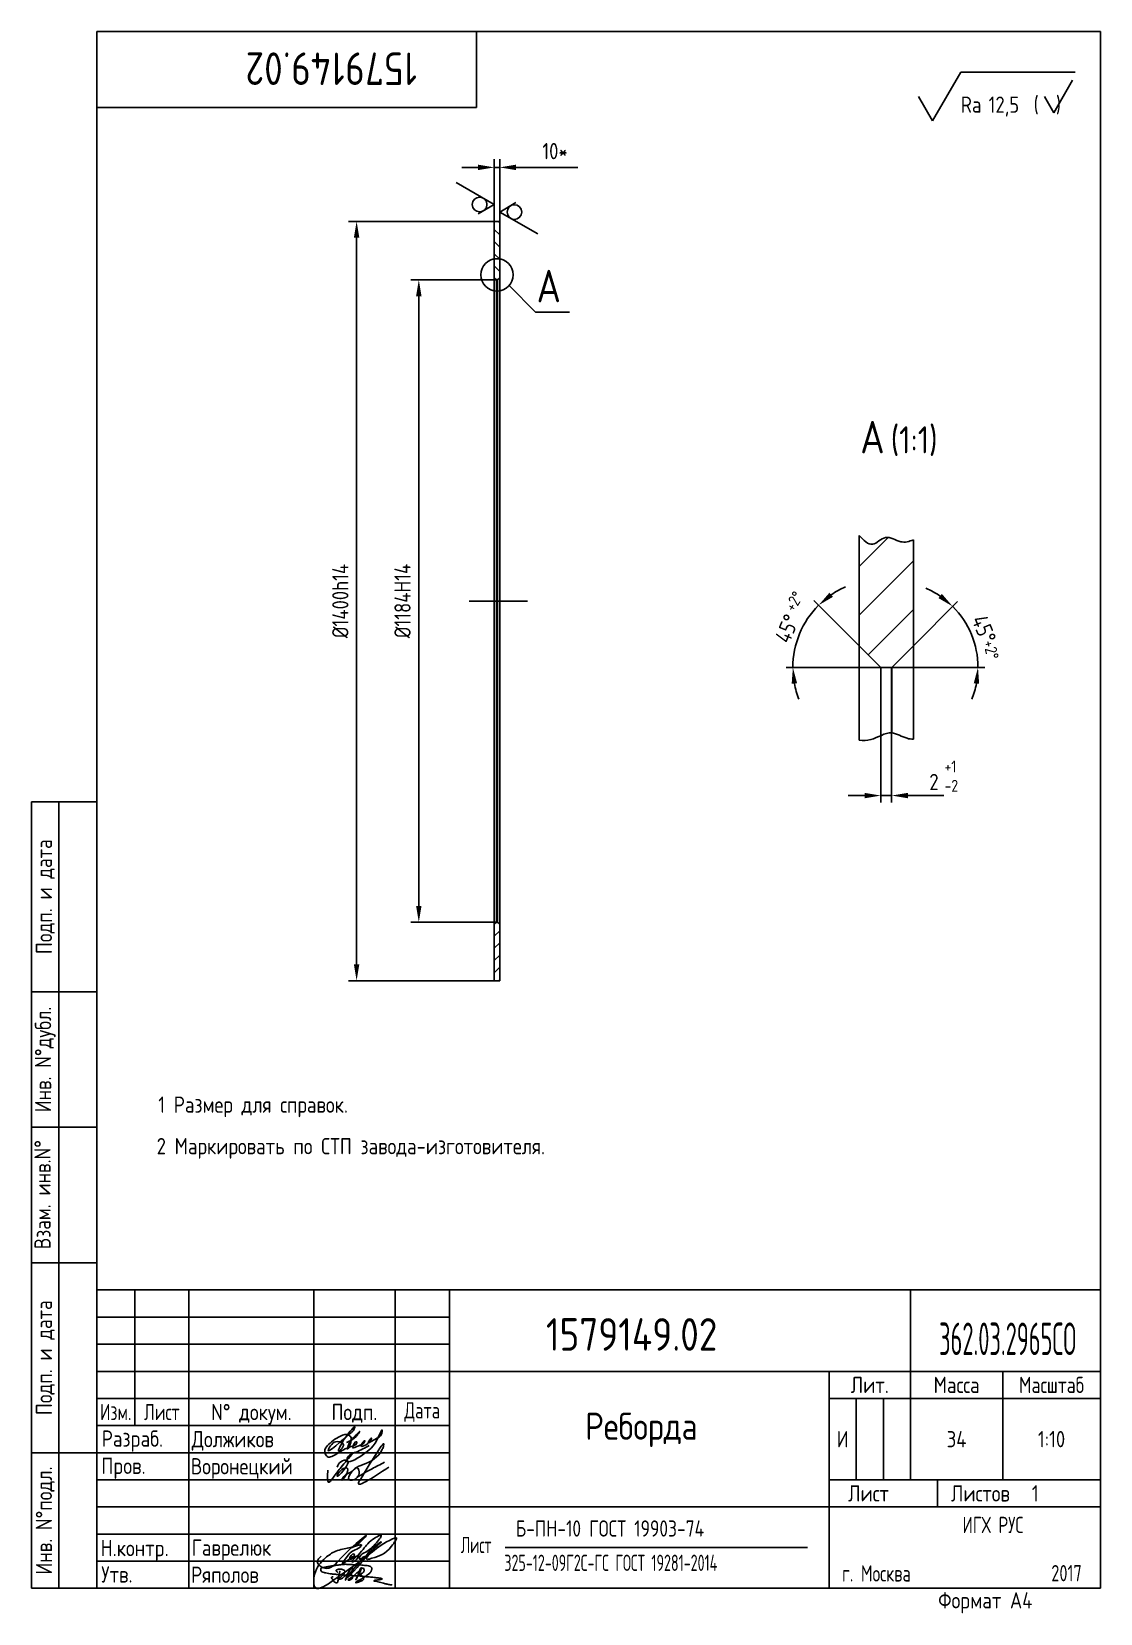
# Paper-space layout 'A4_MCad' of a CAD drawing. Header units: millimetres. Extents: x 8 to 205, y 0 to 292.
# The model-space entities are those that its viewports show. They can reach past a viewport. Long polylines and large blocks are cut down to what shows.
import ezdxf
from ezdxf.enums import TextEntityAlignment as Align

# ---------------------------------------------------------------- set-up
doc = ezdxf.new("R2010")
doc.units = ezdxf.units.MM
doc.linetypes.add('CENTER', pattern=[50.8, 31.75, -6.35, 6.35, -6.35])
for name, color, linetype in [('Bord', 1, 'Continuous'), ('Cen', 5, 'CENTER'), ('Con', 6, 'Continuous'), ('Cont', 6, 'Continuous'), ('Dim', 7, 'Continuous'), ('Hatch', 2, 'Continuous'), ('Text', 3, 'Continuous'), ('Textb', 6, 'Continuous')]:
    doc.layers.add(name, color=color, linetype=linetype)
doc.layers.get('Defpoints').off()
doc.styles.add('Style1', font='romans.shx', dxfattribs={"width": 0.8})
doc.dimstyles.new('Lin', dxfattribs={"dimtxt": 3, "dimasz": 3, "dimexe": 1.25, "dimexo": 0, "dimgap": 1, "dimtad": 1, "dimdec": 3, "dimtxsty": 'Style1', "dimcen": 2.5, "dimclrt": 3, "dimadec": 0, "dimazin": 0, "dimtfac": 1, "dimtdec": 3, "dimtmove": 0, "dimatfit": 3, "dimldrblk": 'DOT', "dimfxl": 1, "dimarcsym": 0})
doc.dimstyles.new('LIN 10', dxfattribs={"dimscale": 10, "dimtxt": 3, "dimasz": 3, "dimexe": 1.5, "dimexo": 0, "dimgap": 1.5, "dimtad": 1, "dimdec": 0, "dimrnd": 1, "dimdsep": 46, "dimtxsty": 'Style1', "dimcen": 0, "dimdle": 2, "dimclrd": 256, "dimclrt": 3, "dimadec": 0, "dimazin": 0, "dimtfac": 0.666667, "dimtdec": 0, "dimtmove": 0, "dimatfit": 2, "dimfxl": 1, "dimtvp": 0.833333, "dimtolj": 1, "dimtzin": 0, "dimarcsym": 0})

# ---------------------------------------------------------------- blocks, each defined once
blk = doc.blocks.new('A4')
at = {"layer": 'Bord'}
for p, q in [((20, 55), (85, 55)), ((20, 50), (85, 50)), ((20, 45), (85, 45)), ((160, 40), (160, 25)), ((165, 40), (165, 25)), ((20, 30), (85, 30)), ((20, 25), (85, 25)), ((20, 20), (85, 20)), ((20, 15), (85, 15)), ((20, 10), (85, 10))]:
    blk.add_line(p, q, dxfattribs=at)
at = {"layer": 'Cont'}
for p, q in [((205, 292), (20, 292)), ((20, 292), (20, 5)), ((90, 278), (90, 292)), ((205, 292), (205, 5)), ((20, 278), (90, 278)), ((8, 5), (8, 150)), ((8, 150), (20, 150)), ((13, 5), (13, 150)), ((8, 115), (20, 115)), ((20, 90), (8, 90)), ((20, 65), (8, 65)), ((205, 60), (20, 60)), ((20, 60), (205, 60)), ((27, 60), (27, 35)), ((37, 60), (37, 5)), ((60, 5), (60, 60)), ((75, 60), (75, 5)), ((85, 5), (85, 60)), ((170, 60), (170, 25)), ((85, 45), (205, 45)), ((155, 5), (155, 45)), ((187, 25), (187, 45)), ((20, 40), (85, 40)), ((205, 40), (155, 40)), ((85, 35), (20, 35)), ((20, 30), (8, 30)), ((155, 25), (205, 25)), ((175, 25), (175, 20)), ((205, 20), (85, 20)), ((20, 5), (8, 5)), ((205, 5), (20, 5))]:
    blk.add_line(p, q, dxfattribs=at)
at = {"layer": 'Text', "style": 'Style1', "width": 0.8}
for s, p in [('Подп. и дата', (10.5, 132.5)), ('Инв. N%%dдубл.', (10.5, 102.5)), ('Взам. инв.N%%d ', (10, 78.38)), ('Подп. и дата', (10.5, 47.5)), ('Инв. N%%dподл.', (10.5, 17.5))]:
    blk.add_text(s, height=3, rotation=90, dxfattribs=at).set_placement(p, align=Align.MIDDLE)
at = {"layer": 'Text', "style": 'Style1'}
for s, width, p in [('Лит.', 0.8, (162.5, 42.5)), ('Масса', 0.8, (178.5, 42.5)), ('Масштаб', 0.75, (196, 42.5)), ('Изм.', 0.7, (23.5, 37.5)), ('Лист', 0.7, (32, 37.5)), ('N%%d докум.', 0.8, (48.5, 37.5)), ('Подп.', 0.8, (67.5, 37.5)), ('Лист', 0.8, (162.27, 22.5)), ('Листов', 0.8, (182.9, 22.5))]:
    blk.add_text(s, height=3, dxfattribs=dict(at, width=width)).set_placement(p, align=Align.MIDDLE_CENTER)
at = {"layer": 'Text', "style": 'Style1', "width": 0.7}
for s, p in [('Дата', (80, 37.5)), ('ИГХ РУС', (185.2, 16.69))]:
    blk.add_text(s, height=3, dxfattribs=at).set_placement(p, align=Align.MIDDLE)
at = {"layer": 'Text', "style": 'Style1'}
for s, width, p in [('Разpаб.', 0.8, (20.92, 31.1)), ('Пpов.', 0.8, (20.84, 26.08)), ('Н.контp.', 0.8, (20.73, 10.92)), ('Утв.', 0.8, (20.84, 6.06)), ('г. Москва', 0.7, (157.39, 6.25)), ('Фоpмат А4', 0.8, (175.11, 1.29))]:
    blk.add_text(s, height=3, dxfattribs=dict(at, width=width)).set_placement(p)
for tag, p, width in [('ФИО', (39, 31), 0.8), ('ФИО', (39, 26), 0.8), ('ГОСТ_СОРТАМЕНТА', (98.19, 14), 0.8), ('ФИО', (39, 11), 0.8), ('ФИО', (39, 6), 0.8), ('200', (192.85, 6.29), 0.7)]:
    blk.add_attdef(tag, p, '', height=3, dxfattribs=dict(at, width=width))
at = {"layer": 'Text', "style": 'Style1', "width": 0.8}
for tag, p in [('И', (157.49, 32.5)), ('700', (178.5, 32.5)), ('1:20', (196, 32.5))]:
    blk.add_attdef(tag, text='', height=3, dxfattribs=at).set_placement(p, align=Align.MIDDLE)
blk.add_attdef('Сборочный_чертеж', text='', height=3, dxfattribs=at).set_placement((120, 21.3), align=Align.CENTER)
for tag, p in [('1', (171.12, 22.5)), ('2', (193, 22.5))]:
    blk.add_attdef(tag, text='', height=3, dxfattribs=at).set_placement(p, align=Align.MIDDLE_CENTER)
blk.add_attdef('ЛИСТ', text='', height=3, dxfattribs=at).set_placement((85.99, 12.5), align=Align.MIDDLE_LEFT)
at = {"layer": 'Text', "style": 'Style1', "width": 0.7}
blk.add_attdef('%%OГОСТ_ТЕХ._ТРЕБОВАНИЙ', text='', height=3, dxfattribs=at).set_placement((98.19, 8), align=Align.BOTTOM_LEFT)
at = {"layer": 'Textb', "style": 'Style1', "width": 0.8}
blk.add_attdef('1234567', (81, 290), '', height=6, rotation=180, dxfattribs=at)
blk.add_attdef('1234567', (123.4, 48), '', height=6, dxfattribs=at)
for tag, height, p in [('123ХЯ', 6, (183.62, 48)), ('НАИМЕНОВАНИЕ', 5, (120, 30))]:
    blk.add_attdef(tag, text='', height=height, dxfattribs=at).set_placement(p, align=Align.CENTER)
blk = doc.blocks.new('A$C314368CF')
at = {"layer": 'Text'}
for q in [(7.18, 6), (1.98, 3)]:
    blk.add_line((3.72, 0), q, dxfattribs=at)
at = {"layer": 'Text', "style": 'Style1', "width": 0.8}
blk.add_text('(  )', height=3, dxfattribs=at).set_placement((0, 0))
blk = doc.blocks.new('sherISO_18')
at = {"layer": 'Cont'}
for p, q in [((-30.94, -16.46), (-25.74, -7.46)), ((-25.74, -7.46), (-4.67, -7.46)), ((-30.94, -16.46), (-33.54, -11.96))]:
    blk.add_line(p, q, dxfattribs=at)
blk.add_blockref('A$C314368CF', (-12.3, -14.96))
at = {"layer": 'Textb', "style": 'Style1', "width": 0.8}
blk.add_text('Ra', height=3, dxfattribs=at).set_placement((-25.74, -14.96))
blk.add_attdef('12,5', (-20.6, -14.96), '', height=3, dxfattribs=at)
blk = doc.blocks.new('A$C63F45750')
at = {"layer": 'Text'}
for points, knots in [([(3.17, 2.37), (3.12, 2.38), (3.04, 2.41), (2.94, 2.5), (2.85, 2.57), (2.79, 2.69), (2.87, 2.77), (2.99, 2.84), (3.16, 2.89), (3.36, 2.93), (3.6, 2.95), (3.82, 2.92), (4.05, 2.87), (4.25, 2.78), (4.45, 2.63), (4.46, 2.42), (4.38, 2.26), (4.28, 2.1), (4.17, 1.94), (4.03, 1.78), (3.89, 1.62), (3.75, 1.52), (3.63, 1.43), (3.49, 1.36), (3.35, 1.3), (3.24, 1.25), (3.16, 1.21), (3.12, 1.15), (3.19, 1.1), (3.27, 1.09), (3.4, 1.07), (3.55, 1.07), (3.72, 1.12), (3.92, 1.19), (4.1, 1.34), (4.26, 1.51), (4.44, 1.65), (4.59, 1.81), (4.74, 1.93), (4.84, 2.04), (4.93, 2.14), (5.07, 2.29), (5.19, 2.53), (5.28, 2.68), (5.35, 2.96), (5.23, 2.66), (5.2, 2.44), (5.04, 2.09), (4.95, 1.81), (4.86, 1.57), (4.75, 1.31), (4.67, 1.12), (4.46, 0.78), (4.62, 1.17), (4.71, 1.45), (4.88, 1.74), (5.01, 2), (5.08, 2.19), (5.19, 2.4), (5.32, 2.58), (5.4, 2.75), (5.52, 2.89), (5.65, 3.04), (5.85, 3.1), (6.02, 3.03), (6.08, 2.87), (6.03, 2.7), (5.9, 2.51), (5.7, 2.37), (5.55, 2.23), (5.4, 2.17), (5.31, 2.12), (5.12, 2.09), (5.35, 2.07), (5.48, 2), (5.64, 1.93), (5.75, 1.8), (5.85, 1.67), (5.89, 1.54), (5.89, 1.37), (5.8, 1.2), (5.63, 1.06), (5.41, 0.94), (5.23, 0.86), (5.02, 0.92), (5.13, 1.1), (5.28, 1.16), (5.44, 1.27), (5.61, 1.36), (5.74, 1.46), (5.86, 1.53), (5.95, 1.61), (6.05, 1.69), (6.15, 1.77), (6.28, 1.87), (6.46, 2.02), (6.65, 2.19), (6.83, 2.37), (6.98, 2.49), (7.11, 2.61), (7.2, 2.74), (7.32, 2.84), (7.42, 2.97), (7.48, 3.08), (7.48, 3.27), (7.34, 3.08), (7.28, 2.94), (7.18, 2.69), (7.1, 2.46), (7, 2.22), (6.93, 1.98), (6.83, 1.78), (6.73, 1.55), (6.67, 1.34), (6.6, 1.14), (6.56, 1.03), (6.39, 0.99), (6.62, 1.33), (6.75, 1.54), (6.93, 1.87), (7.05, 2.08), (7.18, 2.32), (7.33, 2.6), (7.47, 2.89), (7.6, 3.07), (7.79, 3.18), (7.95, 3.01), (8, 2.81), (7.99, 2.62), (7.94, 2.46), (7.83, 2.33), (7.69, 2.22), (7.53, 2.11), (7.37, 2.03), (7.21, 1.99), (7.11, 1.97), (6.89, 1.98), (7.07, 1.94), (7.15, 1.9), (7.27, 1.88), (7.39, 1.84), (7.52, 1.81), (7.62, 1.72), (7.7, 1.62), (7.78, 1.51), (7.83, 1.39), (7.87, 1.26), (7.88, 1.13), (7.86, 0.99), (7.75, 0.88), (7.6, 0.77), (7.4, 0.73), (7.19, 0.66), (6.97, 0.55), (6.71, 0.48), (6.57, 0.44), (6.42, 0.42), (6.52, 0.58), (6.61, 0.64), (6.81, 0.78), (7.06, 0.89), (7.33, 1.04), (7.55, 1.16), (7.7, 1.24), (7.84, 1.32), (7.99, 1.43), (8.21, 1.58), (8.48, 1.76), (8.74, 1.95), (8.97, 2.12), (9.1, 2.29), (9.23, 2.44), (9.3, 2.6), (9.37, 2.74), (9.42, 2.92), (9.45, 3.13), (9.21, 3.48), (8.67, 3.59), (8.09, 3.63), (7.57, 3.66), (7.06, 3.74), (6.57, 3.75), (6.09, 3.74), (5.67, 3.78), (5.28, 3.78), (4.96, 3.81), (4.65, 3.83), (4.31, 3.82), (3.97, 3.79), (3.61, 3.74), (3.22, 3.67), (2.86, 3.66), (2.53, 3.61), (2.18, 3.52), (1.78, 3.54), (1.38, 3.37), (0.96, 3.35), (0.58, 3.24), (0.25, 3.19), (0.03, 3.06), (-0.03, 2.83), (0.02, 2.6), (0.26, 2.38), (0.59, 2.33), (1, 2.2), (1.48, 2.15), (1.93, 2.05), (2.35, 2.02), (2.72, 2.01), (3.11, 1.94), (3.68, 1.94), (4.25, 1.83), (4.91, 1.87), (5.53, 1.76), (6.13, 1.72), (6.73, 1.71), (7.32, 1.62), (7.99, 1.55), (8.64, 1.54), (9.16, 1.46), (9.61, 1.42), (10.03, 1.4), (10.41, 1.32), (10.73, 1.29), (11.01, 1.24), (11.18, 1.23), (11.42, 1.14), (11.18, 1.06), (11.01, 1.03), (10.71, 0.98), (10.37, 0.92), (10.1, 0.91), (9.65, 0.75), (10.22, 0.67), (10.54, 0.59), (11.08, 0.47), (11.61, 0.35), (12.17, 0.15), (12.64, 0.08), (12.98, 0.03), (13.11, 0.01), (13.18, 0)], [0, 0, 0, 0, 0.153866, 0.270441, 0.388867, 0.510533, 0.592156, 0.71333, 0.90842, 1.11344, 1.349254, 1.61246, 1.782219, 2.047249, 2.291879, 2.451528, 2.651081, 2.806158, 3.017979, 3.227348, 3.462381, 3.633009, 3.75766, 3.920516, 4.080796, 4.214529, 4.291786, 4.349969, 4.397594, 4.50822, 4.594826, 4.799244, 4.954392, 5.128468, 5.437537, 5.632649, 5.842485, 6.094987, 6.293219, 6.410959, 6.551192, 6.687808, 7.022147, 7.294342, 7.425356, 7.52079, 7.946481, 8.313051, 8.59833, 8.833695, 9.090496, 9.427695, 9.601191, 9.883219, 10.093306, 10.673943, 10.798776, 10.974628, 11.287247, 11.486184, 11.648652, 11.848902, 12.027194, 12.25348, 12.40059, 12.537783, 12.716293, 12.91523, 13.208551, 13.438489, 13.549668, 13.67779, 13.77127, 13.930001, 14.029091, 14.272112, 14.434836, 14.547084, 14.739051, 14.830983, 15.061241, 15.268922, 15.500489, 15.788979, 15.879568, 16.024283, 16.221854, 16.418714, 16.593102, 16.783247, 16.91018, 17.018213, 17.135263, 17.278205, 17.430482, 17.620087, 17.979626, 18.191789, 18.388716, 18.565718, 18.714854, 18.857929, 19.039974, 19.171375, 19.283034, 19.400085, 19.618058, 19.882245, 20.150781, 20.377854, 20.649532, 20.89723, 21.042543, 21.40016, 21.557817, 21.667145, 21.752781, 21.926256, 22.412297, 22.813145, 22.961412, 23.171289, 23.607257, 23.940428, 24.110007, 24.291214, 24.48084, 24.697609, 24.904078, 25.034245, 25.218018, 25.407651, 25.573473, 25.787447, 25.930292, 26.051316, 26.18846, 26.285312, 26.406799, 26.52425, 26.630463, 26.793722, 26.898606, 27.029313, 27.171012, 27.314101, 27.419918, 27.580557, 27.709367, 27.829268, 28.024364, 28.266961, 28.41242, 28.705761, 28.989137, 29.187748, 29.233768, 29.332802, 29.529535, 29.667094, 30.039923, 30.332117, 30.61061, 30.769982, 30.856778, 31.109923, 31.313488, 31.656425, 32.066331, 32.296628, 32.49714, 32.710276, 32.891468, 33.014834, 33.177747, 33.444503, 33.618009, 34.409008, 34.914636, 35.419802, 35.95397, 36.458179, 36.88069, 37.388403, 37.738353, 38.034261, 38.353468, 38.693154, 39.037638, 39.391136, 39.787481, 40.203773, 40.488977, 40.784975, 41.26625, 41.668005, 42.070065, 42.499388, 42.869834, 43.079573, 43.213439, 43.554591, 43.717296, 44.153724, 44.506336, 45.019111, 45.587859, 45.90191, 46.270392, 46.703958, 47.093115, 47.952647, 48.44014, 49.079253, 49.808223, 50.268654, 50.851051, 51.604831, 52.298429, 52.776925, 53.1907, 53.661988, 54.042386, 54.348524, 54.616841, 54.853814, 54.983777, 55.126096, 55.333328, 55.613101, 56.008732, 56.315809, 56.59982, 56.87931, 57.399251, 57.889617, 58.432507, 59.066698, 59.660314, 59.862668, 60.07277, 60.07277, 60.07277, 60.07277]), ([(2.31, 1.53), (2.26, 1.52), (2.17, 1.51), (2.06, 1.48), (1.93, 1.38), (2.07, 1.25), (2.14, 1.11), (2.26, 0.93), (2.39, 0.72), (2.57, 0.54), (2.71, 0.44), (2.86, 0.4), (3.02, 0.43), (3.14, 0.54), (3.21, 0.79), (3.25, 1.07), (3.31, 1.4), (3.35, 1.67), (3.38, 1.92), (3.47, 2.19), (3.5, 2.43), (3.54, 2.59), (3.56, 2.64)], [0, 0, 0, 0, 0.15847, 0.269731, 0.363591, 0.555514, 0.688037, 0.848606, 1.204359, 1.433632, 1.58673, 1.729549, 1.880686, 2.057874, 2.19169, 2.63505, 2.928153, 3.184121, 3.441863, 3.696117, 4.025873, 4.178055, 4.178055, 4.178055, 4.178055])]:
    blk.add_open_spline(points, degree=3, knots=knots, dxfattribs=at)
blk = doc.blocks.new('*D45')
at = {"layer": 'Dim', "color": 0, "lineweight": -2, "transparency": 16777216}
for p, q in [((36770.94, -1916.37), (36612.79, -1916.37)), ((36771.94, -3100.37), (36612.79, -3100.37))]:
    blk.add_line(p, q, dxfattribs=at)
at = {"layer": 'Dim', "lineweight": -2, "transparency": 16777216}
blk.add_line((36627.79, -1946.37), (36627.79, -3070.37), dxfattribs=at)
at = {"layer": 'Dim', "transparency": 16777216}
for points in [[(36622.79, -1946.37), (36632.79, -1946.37), (36627.79, -1916.37)], [(36622.79, -3070.37), (36632.79, -3070.37), (36627.79, -3100.37)]]:
    blk.add_solid(points, dxfattribs=at)
at = {"layer": 'Dim', "color": 3, "transparency": 16777216, "insert": (36597.79, -2508.37), "char_height": 30, "attachment_point": 5, "rotation": 90, "style": 'Style1'}
blk.add_mtext('\\A1;%%c1184H14', dxfattribs=at)
blk = doc.blocks.new('*D46')
at = {"layer": 'Dim', "color": 0, "lineweight": -2, "transparency": 16777216}
for p, q in [((36771.94, -1808.37), (36498.12, -1808.37)), ((36771.94, -3208.37), (36498.12, -3208.37))]:
    blk.add_line(p, q, dxfattribs=at)
at = {"layer": 'Dim', "lineweight": -2, "transparency": 16777216}
blk.add_line((36513.12, -3178.37), (36513.12, -1838.37), dxfattribs=at)
at = {"layer": 'Dim', "transparency": 16777216}
for points in [[(36508.12, -1838.37), (36518.12, -1838.37), (36513.12, -1808.37)], [(36508.12, -3178.37), (36518.12, -3178.37), (36513.12, -3208.37)]]:
    blk.add_solid(points, dxfattribs=at)
at = {"layer": 'Dim', "color": 3, "transparency": 16777216, "insert": (36483.12, -2508.37), "char_height": 30, "attachment_point": 5, "rotation": 90, "style": 'Style1'}
blk.add_mtext('\\A1;%%c1400h14', dxfattribs=at)
blk = doc.blocks.new('*D47')
at = {"layer": 'Dim', "color": 0, "lineweight": -2, "transparency": 16777216}
for p, q in [((36766.94, -1818.96), (36766.94, -1693.84)), ((36776.94, -1818.96), (36776.94, -1693.84))]:
    blk.add_line(p, q, dxfattribs=at)
at = {"layer": 'Dim', "lineweight": -2, "transparency": 16777216}
for p, q in [((36736.94, -1708.84), (36706.94, -1708.84)), ((36766.94, -1708.84), (36776.94, -1708.84)), ((36806.94, -1708.84), (36920.66, -1708.84))]:
    blk.add_line(p, q, dxfattribs=at)
at = {"layer": 'Dim', "transparency": 16777216}
for points in [[(36736.94, -1703.84), (36736.94, -1713.84), (36766.94, -1708.84)], [(36806.94, -1703.84), (36806.94, -1713.84), (36776.94, -1708.84)]]:
    blk.add_solid(points, dxfattribs=at)
at = {"layer": 'Dim', "color": 3, "transparency": 16777216, "insert": (36878.8, -1678.84), "char_height": 30, "attachment_point": 5, "style": 'Style1'}
blk.add_mtext('\\A1;10*', dxfattribs=at)
blk = doc.blocks.new('ZNAK01')
at = {"layer": 'Textb', "style": 'Style1', "width": 0.8}
blk.add_attdef('А', text='', height=6, dxfattribs=at).set_placement((3.95, -0.02), align=Align.RIGHT)
blk.add_attdef('SC(1)', (5.07, -0.02), '', height=5, dxfattribs=at)
blk = doc.blocks.new('*D48')
at = {"layer": 'Dim', "color": 0, "lineweight": -2, "transparency": 16777216}
for p, q in [((37242.5, -1871.18), (37242.5, -1896.06)), ((37244.5, -1871.18), (37244.5, -1896.06)), ((37239.5, -1894.81), (37236.5, -1894.81)), ((37242.5, -1894.81), (37244.5, -1894.81)), ((37247.5, -1894.81), (37254.1, -1894.81))]:
    blk.add_line(p, q, dxfattribs=at)
at = {"layer": 'Dim', "color": 0, "transparency": 16777216}
for points in [[(37239.5, -1894.31), (37239.5, -1895.31), (37242.5, -1894.81)], [(37247.5, -1894.31), (37247.5, -1895.31), (37244.5, -1894.81)]]:
    blk.add_solid(points, dxfattribs=at)
at = {"layer": 'Dim', "color": 3, "transparency": 16777216, "insert": (37252.3, -1892.31), "char_height": 3, "attachment_point": 5, "style": 'Style1'}
blk.add_mtext('2', dxfattribs=at)
blk = doc.blocks.new('_Dot')
at = {"color": 0, "linetype": 'ByBlock', "lineweight": -2}
blk.add_line((-0.5, 0), (-1, 0), dxfattribs=at)
at = {"color": 0, "linetype": 'ByBlock', "const_width": 0.5}
blk.add_lwpolyline([(-0.25, 0, 1), (0.25, 0, 1)], format="xyb", close=True, dxfattribs=at)
blk = doc.blocks.new('*D49')
at = {"layer": 'Dim', "color": 0, "lineweight": -2, "transparency": 16777216}
for p, q in [((37238.5, -1867.18), (37230.16, -1858.83)), ((37242.5, -1871.18), (37225.04, -1871.18))]:
    blk.add_line(p, q, dxfattribs=at)
for start, end in [(113.7648, 124.3824), (135, 179.9997), (190.6173, 201.2349)]:
    blk.add_arc((37242.5, -1871.18), 16.21, start, end, dxfattribs=at)
at = {"layer": 'Dim', "color": 0, "transparency": 16777216}
for points in [[(37233.67, -1858.18), (37233.03, -1857.41), (37231.04, -1859.71)], [(37226.07, -1874.21), (37227.07, -1874.12), (37226.29, -1871.18)]]:
    blk.add_solid(points, dxfattribs=at)
at = {"layer": 'Dim', "color": 3, "transparency": 16777216, "insert": (37225.22, -1864.02), "char_height": 3, "attachment_point": 5, "rotation": 67.4999, "style": 'Style1'}
blk.add_mtext('45°', dxfattribs=at)
blk = doc.blocks.new('*D50')
at = {"layer": 'Dim', "color": 0, "lineweight": -2, "transparency": 16777216}
for p, q in [((37248.5, -1867.18), (37256.64, -1859.04)), ((37244.5, -1871.18), (37261.66, -1871.18))]:
    blk.add_line(p, q, dxfattribs=at)
for start, end in [(55.8189, 66.6379), (359.9997, 45), (338.3618, 349.1808)]:
    blk.add_arc((37244.5, -1871.18), 15.91, start, end, dxfattribs=at)
at = {"layer": 'Dim', "color": 0, "transparency": 16777216}
for points in [[(37253.76, -1857.63), (37253.12, -1858.4), (37255.75, -1859.93)], [(37259.63, -1874.12), (37260.63, -1874.21), (37260.41, -1871.18)]]:
    blk.add_solid(points, dxfattribs=at)
at = {"layer": 'Dim', "color": 3, "transparency": 16777216, "insert": (37261.51, -1864.13), "char_height": 3, "attachment_point": 5, "rotation": 292.4999, "style": 'Style1'}
blk.add_mtext('45°', dxfattribs=at)
blk = doc.blocks.new('sherISO_09')
at = {"layer": 'Text'}
for q in [(4.041, 7), (-1.732, 3)]:
    blk.add_line((0, 0), q, dxfattribs=at)
blk.add_circle((0.002, 2.713), 1.353, dxfattribs=at)

msp = doc.modelspace()

# ---------------------------------------------------------------- hatches: boundary and pattern name
at = {"layer": 'Hatch'}
h = msp.add_hatch(dxfattribs=at)
h.set_pattern_fill('ANSI31', color=256, scale=2)
edge = h.paths.add_edge_path()
edge.add_spline(control_points=[(37248.5033, -1847.634), (37247.7379, -1847.9968), (37246.0452, -1848.412), (37243.3802, -1846.3953), (37240.8878, -1849.3761), (37239.3266, -1847.7325), (37238.5038, -1846.8662)], knot_values=[0, 0, 0, 0, 2.46026283, 5.37734894, 8.0322305, 10.99091057, 10.99091057, 10.99091057, 10.99091057], degree=3, periodic=0)
edge.add_line((37238.5038, -1846.8662), (37238.5038, -1867.1773))
edge.add_line((37238.5038, -1867.1773), (37242.5035, -1871.177))
edge.add_line((37242.5035, -1871.177), (37244.5035, -1871.177))
edge.add_line((37244.5035, -1871.177), (37248.5032, -1867.1772))
edge.add_line((37248.5032, -1867.1772), (37248.5033, -1847.634))

# ---------------------------------------------------------------- linework, layer by layer
at = {"layer": 'Bord'}
for points, knots in [([(37238.5038, -1846.8662), (37239.3266, -1847.7325), (37240.8878, -1849.3761), (37243.3802, -1846.3953), (37246.0452, -1848.412), (37247.7379, -1847.9968), (37248.5033, -1847.634)], [0, 0, 0, 0, 2.95868007, 5.61356163, 8.53064775, 10.99091057, 10.99091057, 10.99091057, 10.99091057]), ([(37238.5038, -1884.5717), (37239.2302, -1884.6759), (37241.2712, -1884.6653), (37244.1911, -1882.4486), (37246.7557, -1884.2301), (37248.1124, -1884.4205), (37248.5032, -1884.4289)], [3.07159794, 3.07159794, 3.07159794, 3.07159794, 5.27471956, 9.30567741, 12.31295099, 13.51648469, 13.51648469, 13.51648469, 13.51648469])]:
    msp.add_open_spline(points, degree=3, knots=knots, dxfattribs=at)
at = {"layer": 'Cen'}
msp.add_line((36828.1629, -2508.3727), (36720.3662, -2508.3727), dxfattribs=at)
at = {"layer": 'Cont'}
for p, q in [((36766.9424, -2508.3727), (36766.9424, -1808.3747)), ((36766.9424, -1808.3747), (36776.9424, -1808.3747)), ((36776.9424, -1808.3747), (36776.9388, -2508.3727)), ((37238.5038, -1884.5717), (37238.5038, -1846.8662)), ((37248.5033, -1847.634), (37248.5032, -1884.4289)), ((37242.5035, -1871.177), (37238.5038, -1867.1772)), ((37244.5035, -1871.177), (37248.5032, -1867.1772)), ((37242.5035, -1871.177), (37244.5035, -1871.177)), ((37242.5035, -1871.177), (37242.5035, -1883.7487)), ((37244.5035, -1871.177), (37244.5035, -1883.2558)), ((36770.9421, -1916.3744), (36766.9424, -1912.3746)), ((36772.9421, -1916.3744), (36776.9419, -1912.3746)), ((36770.9421, -1916.3744), (36772.9421, -1916.3744)), ((36770.9421, -1916.3744), (36770.9421, -3100.3751)), ((36772.9421, -1916.3744), (36772.9421, -3100.3751)), ((36766.9424, -2508.3727), (36766.9424, -3208.3747)), ((36776.9424, -3208.3747), (36776.9388, -2508.3727)), ((36770.9421, -3100.371), (36766.9424, -3104.3708)), ((36770.938, -3100.3751), (36772.9462, -3100.3751)), ((36770.9421, -3100.371), (36772.9421, -3100.371)), ((36772.9421, -3100.371), (36776.9419, -3104.3708)), ((36766.9424, -3208.3747), (36776.9424, -3208.3747))]:
    msp.add_line(p, q, dxfattribs=at)
at = {"layer": 'Dim'}
for p, q in [((36794.1809, -1926.868), (36843.0911, -1975.7126)), ((36843.0911, -1975.7126), (36905.3572, -1975.7126))]:
    msp.add_line(p, q, dxfattribs=at)
msp.add_circle((36771.9421, -1906.9786), 29.8354, dxfattribs=at)
at = {"layer": 'Hatch'}
for p, q in [((36774.581, -1808.3747), (36776.9424, -1810.7361)), ((36766.9424, -1823.1868), (36776.9423, -1833.1866)), ((36766.9424, -1845.6374), (36776.9422, -1855.6372)), ((36766.9424, -1868.088), (36776.9421, -1878.0877)), ((36766.9424, -1890.5387), (36776.9419, -1900.5382)), ((36766.9424, -3126.2108), (36776.9419, -3116.2113)), ((36766.9424, -3148.6614), (36776.9421, -3138.6618)), ((36766.9424, -3171.1121), (36776.9422, -3161.1123)), ((36766.9424, -3193.5627), (36776.9423, -3183.5628)), ((36774.581, -3208.3747), (36776.9424, -3206.0134))]:
    msp.add_line(p, q, dxfattribs=at)

# ---------------------------------------------------------------- block references
at = {"layer": 'Dim', "xscale": 10, "yscale": 10, "zscale": 10}
for p, rotation in [((36766.9424, -1777.2804), 90), ((36776.9424, -1791.1352), 270)]:
    msp.add_blockref('sherISO_09', p, dxfattribs=dict(at, rotation=rotation))
at = {"layer": 'Dim'}
msp.add_blockref('ZNAK01', (37239.2567, -1831.7002), dxfattribs=at).add_auto_attribs({'А': 'А', 'SC(1)': '(1:1)'})

# ---------------------------------------------------------------- texts
at = {"layer": 'Text', "style": 'Style1', "width": 0.8}
for rotation, p in [(58.838418, (37226.5012, -1861.0877)), (283.247112, (37261.3418, -1866.4581))]:
    msp.add_text('+2%%D', height=2.2, rotation=rotation, dxfattribs=at).set_placement(p)
for s, p in [('+1', (37254.2542, -1890.5481)), ('-2', (37254.2542, -1894.11))]:
    msp.add_text(s, height=2.2, dxfattribs=at).set_placement(p)
at = {"layer": 'Textb', "style": 'Style1', "width": 0.8}
msp.add_attdef('А', text='А', height=60, dxfattribs=at).set_placement((36889.8528, -1957.651), align=Align.RIGHT)

# ---------------------------------------------------------------- dimensions: what is measured, and where the dimension line sits
at = {"layer": 'Dim'}
dim = msp.add_linear_dim(base=(36776.9424, -1708.8425), p1=(36766.9424, -1818.956), p2=(36776.9424, -1818.9561), text='<>*', dimstyle='LIN 10', dxfattribs=at)
dim.commit()
dim.dimension.update_dxf_attribs({"geometry": '*D47', "text_midpoint": (36878.7995, -1678.8425)})
for base, p1, p2, text, picture, middle in [((36513.1241, -1808.3747), (36771.9424, -3208.3747), (36771.9424, -1808.3747), '%%c<>h14', '*D46', (36483.1241, -2508.3747)), ((36627.7941, -3100.371), (36770.9421, -1916.3744), (36771.9421, -3100.371), '%%c<>H14', '*D45', (36597.7941, -2508.3727))]:
    dim = msp.add_linear_dim(base=base, p1=p1, p2=p2, angle=90, text=text, dimstyle='LIN 10', dxfattribs=at)
    dim.commit()
    dim.dimension.update_dxf_attribs({"geometry": picture, "text_midpoint": middle})
for base, line1, picture, middle in [((37228.4634, -1863.0709), ((37242.5035, -1871.177), (37238.5038, -1867.1772)), '*D49', (37225.2158, -1864.0161)), ((37259.8726, -1867.0589), ((37244.5035, -1871.177), (37248.5032, -1867.1772)), '*D50', (37261.5133, -1864.1313))]:
    dim = msp.add_angular_dim_2l(base=base, line1=line1, line2=((37242.5035, -1871.177), (37244.5035, -1871.177)), dimstyle='Lin', dxfattribs=at)
    dim.commit()
    dim.dimension.update_dxf_attribs({"geometry": picture, "text_midpoint": middle})
dim = msp.add_linear_dim(base=(37244.5035, -1894.8069), p1=(37242.5035, -1871.177), p2=(37244.5035, -1871.177), dimstyle='Lin', dxfattribs=at)
dim.commit()
dim.dimension.update_dxf_attribs({"geometry": '*D48', "text_midpoint": (37252.3035, -1892.3069)})

psp = doc.layouts.new('A4_MCad')

# ---------------------------------------------------------------- linework, layer by layer
at = {"layer": 'Cont'}
psp.add_line((205, 292), (205, 5), dxfattribs=at)
at = {"layer": 'Text'}
psp.add_line((95.29, 12.52), (151.01, 12.52), dxfattribs=at)
for points, knots in [([(70.22, 31.31), (69.46, 30.89), (68.14, 30.17), (66.27, 29.58), (65.95, 27.65), (70.88, 30.75), (71.2, 31.36), (72.62, 34.39), (72.58, 32.95), (71.71, 32.83), (69.52, 31.35), (70.83, 33.11), (70.3, 31.59), (67.77, 30.48), (69.66, 32.65), (69.12, 31.45), (68.39, 31.48), (66.52, 30.24), (67.86, 32.5), (67.98, 31.41), (66.07, 30.97), (64.8, 30.13), (62.66, 28.78), (61.61, 30.52), (63.11, 31.93), (64.52, 32.9), (65.8, 33.53), (66.76, 33.12), (67.17, 32.13), (65.87, 29.82), (66.57, 32.1), (67.17, 32.55), (68.82, 34.37), (67.83, 32.91), (67.1, 32.37), (66.3, 31.98), (66.05, 31.86)], [0, 0, 0, 0, 2.703743, 4.672825, 5.02799, 7.955933, 13.437489, 13.883188, 14.189441, 16.413959, 17.478513, 18.47964, 18.959294, 20.910841, 22.003091, 22.470554, 23.533771, 24.710748, 26.01626, 26.201331, 27.488187, 30.382065, 32.258784, 33.069724, 35.439902, 37.010787, 38.612861, 39.32109, 39.818865, 41.83144, 42.782113, 44.494961, 45.867914, 46.467245, 48.290622, 49.101188, 49.101188, 49.101188, 49.101188]), ([(64.57, 30.53), (64.99, 31.44), (65.53, 32.62), (67.79, 35.19), (67.35, 34.03), (65.84, 33), (61.64, 28.89), (63.29, 31.63), (64.27, 32.31), (65.83, 31.62), (65.19, 30.82), (64.67, 30.13), (64.51, 30.39), (64.55, 30.48), (64.57, 30.53)], [0, 0, 0, 0, 4.062617, 5.226919, 5.800291, 6.663227, 11.774431, 12.938639, 14.11351, 15.354081, 16.396133, 16.918576, 17.03251, 17.182794, 17.182794, 17.182794, 17.182794]), ([(64.3, 27.34), (64.46, 27.71), (64.78, 28.46), (67.28, 29.02), (65.47, 26.57), (63.96, 25.24), (65.01, 27.23), (67.15, 27.31), (64.68, 24.01), (65.74, 26.22), (66.91, 26.11), (67.88, 27.61), (68.72, 26.24), (67.88, 24.9), (65.85, 24.9), (67.43, 27.3), (69.84, 27.97), (72.21, 29.26), (73.7, 33.69), (69.92, 27.15), (67.25, 23.01), (70.72, 25.28), (73.86, 27.34)], [0, 0, 0, 0, 1.213353, 2.399709, 5.497648, 5.861317, 7.611627, 8.43806, 10.837371, 11.583123, 13.461301, 14.534506, 15.162086, 17.217848, 17.944717, 20.123775, 21.948027, 26.460707, 27.144718, 34.52243, 35.159468, 41.304292, 41.304292, 41.304292, 41.304292]), ([(62.61, 26.78), (62.57, 26.33), (62.51, 25.66), (62.66, 24.12), (64, 26.02), (65.13, 27.45), (66.51, 29.06), (67.31, 30)], [0, 0, 0, 0, 1.523947, 2.237958, 3.351836, 5.856423, 9.374056, 9.374056, 9.374056, 9.374056]), ([(73.04, 28.23), (72.27, 27.84), (70.56, 26.96), (68.88, 26.01), (67.96, 25.48)], [0, 0, 0, 0, 2.587978, 5.77327, 5.77327, 5.77327, 5.77327]), ([(61.35, 10.91), (61.02, 10.6), (60.14, 9.8), (62.52, 7.94), (65.66, 11.19), (67.15, 12.81), (70.04, 15.03), (68.14, 12.95), (66.73, 12.43), (64.03, 12.04), (61.73, 10.38), (60, 8.34), (59.85, 3.82), (66.01, 8.19), (69.76, 10.79), (73.04, 13.5), (75.71, 14.63), (73.39, 11.29), (72.1, 10.98), (68.79, 9.92), (71.06, 12.35), (73.13, 14.07), (70.43, 12.26), (69.33, 10.16), (64.55, 5.03), (67.15, 8.52), (70.27, 11.74), (68.13, 9.94), (68.68, 11.26), (69.85, 11.79), (71.03, 12.65), (73.29, 15.5), (69.67, 13.39), (69.37, 12.08), (66.33, 9.48), (67.94, 10.17), (68.55, 11.4), (67.49, 10.62), (66.19, 10.09), (67.24, 11.74), (67.6, 11.02), (66.53, 10.56), (64.72, 8.8), (66.21, 11.04), (67.13, 12), (68.29, 12.32), (69.24, 13.35), (67.99, 12.87), (66.95, 12.47)], [0, 0, 0, 0, 1.17994, 3.087717, 5.863103, 12.338328, 12.854096, 14.088578, 16.834551, 19.302558, 21.570562, 25.210018, 27.650956, 31.348291, 40.129863, 44.562748, 45.223917, 46.979401, 51.214655, 52.099288, 55.323111, 56.227801, 58.471865, 60.028126, 65.752911, 68.466223, 71.038525, 71.934922, 72.780229, 73.495807, 76.028152, 77.999346, 80.11892, 83.1954, 85.334448, 86.270878, 87.060466, 88.110212, 88.803314, 89.989889, 90.197567, 90.706974, 92.884587, 94.19917, 96.055742, 97.375783, 97.753899, 99.636325, 99.636325, 99.636325, 99.636325])]:
    psp.add_open_spline(points, degree=3, knots=knots, dxfattribs=at)

# ---------------------------------------------------------------- block references
ref = psp.add_blockref('A4', (0, 0))
ref.add_attrib('ФИО', 'Должиков', (37.52, 31), dxfattribs={"layer": 'Text', "height": 3, "style": 'Style1', "width": 0.8})
ref.add_attrib('ФИО', 'Воронецкий', (37.35, 26), dxfattribs={"layer": 'Text', "height": 3, "style": 'Style1', "width": 0.8})
ref.add_attrib('ФИО', 'Гаврелюк', (37.51, 11), dxfattribs={"layer": 'Text', "height": 3, "style": 'Style1', "width": 0.8})
ref.add_attrib('ФИО', 'Ряполов', (37.39, 6), dxfattribs={"layer": 'Text', "height": 3, "style": 'Style1', "width": 0.8})
ref.add_attrib('123ХЯ', '362.03.2965СО', dxfattribs={"layer": 'Textb', "height": 6, "style": 'Style1', "width": 0.48}).set_placement((187.9, 48), align=Align.CENTER)
ref.add_attrib('И', 'И', dxfattribs={"layer": 'Text', "height": 3, "style": 'Style1', "width": 0.8}).set_placement((157.49, 32.5), align=Align.MIDDLE)
ref.add_attrib('700', '34', dxfattribs={"layer": 'Text', "height": 3, "style": 'Style1', "width": 0.8}).set_placement((178.5, 32.5), align=Align.MIDDLE)
ref.add_attrib('1:20', '1:10', dxfattribs={"layer": 'Text', "height": 3, "style": 'Style1', "width": 0.8}).set_placement((196, 32.5), align=Align.MIDDLE)
ref.add_attrib('2', '1', dxfattribs={"layer": 'Text', "height": 3, "style": 'Style1', "width": 0.8}).set_placement((193, 22.5), align=Align.MIDDLE_CENTER)
ref.add_attrib('200', '2017', (195.95, 6.29), dxfattribs={"layer": 'Text', "height": 3, "style": 'Style1', "width": 0.7})
at = {"layer": 'Cont'}
psp.add_blockref('A$C63F45750', (61.29, 5.6), dxfattribs=at)
at = {"layer": 'Dim'}
psp.add_blockref('sherISO_18', (205, 292), dxfattribs=at).add_auto_attribs({'12,5': '12,5'})

# ---------------------------------------------------------------- texts
at = {"layer": 'Con', "style": 'Style1', "width": 0.8}
psp.add_text('1579149.02', height=6, rotation=180, dxfattribs=at).set_placement((79.04, 288.17))
for s, height, p in [('1579149.02', 6, (102.81, 48.81)), ('Реборда', 5, (110.04, 32.38))]:
    psp.add_text(s, height=height, dxfattribs=at).set_placement(p)
at = {"layer": 'Text', "style": 'Style1'}
for s, width, p in [('1 Размер для справок.', 0.8, (31.35, 92.67)), ('2 Маркировать по СТП завода-изготовителя.', 0.8, (31.05, 85.02)), ('Б-ПН-10 ГОСТ 19903-74', 0.75, (97.24, 14.53)), ('Лист', 0.6, (87.12, 11.49)), (' 325-12-09Г2С-ГС ГОСТ 19281-2014', 0.6, (93.94, 8.2))]:
    psp.add_text(s, height=3, dxfattribs=dict(at, width=width)).set_placement(p)

# ---------------------------------------------------------------- viewports
at = {"layer": 'Defpoints'}
psp.add_viewport(center=(81.36, 190.22), size=(82.92, 189.766), view_center_point=(36647.7093, -2476.3709), view_height=1897.66478, dxfattribs=at)
psp.add_viewport(center=(163.91, 188.7), size=(82.18, 95.238), view_center_point=(37241.88, -1857.2656), view_height=95.2381, status=3, dxfattribs=at)

doc.saveas('drawing.dxf')
